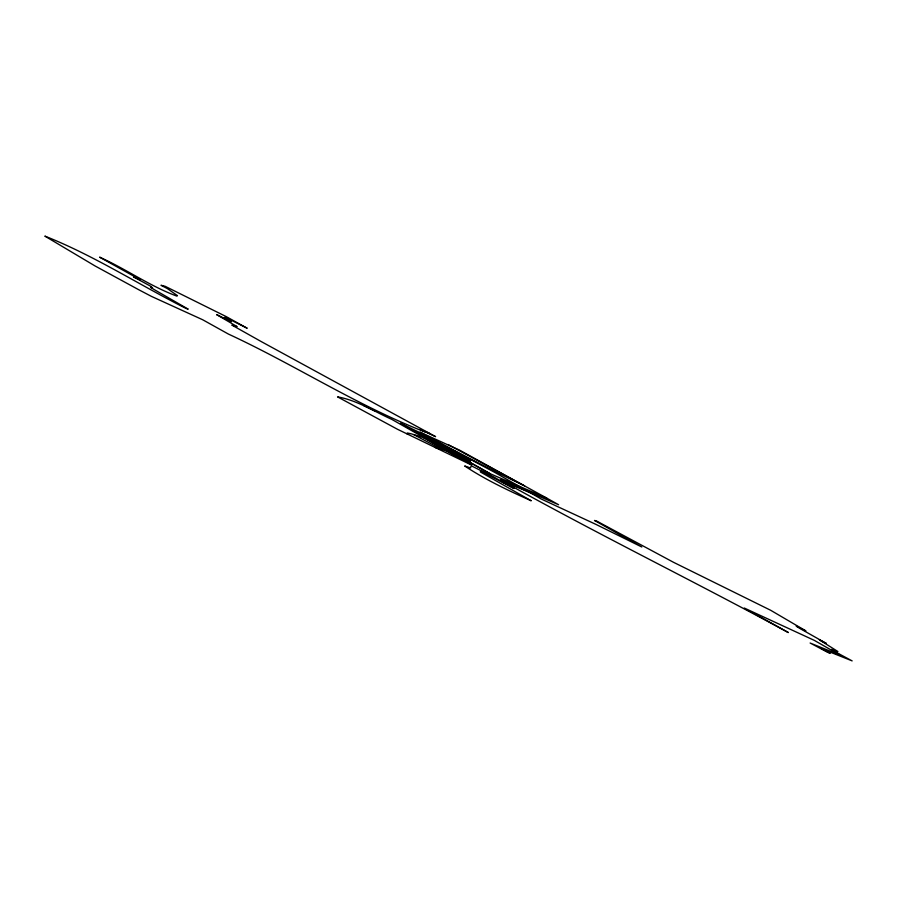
<?xml version="1.0" encoding="UTF-8"?>
<svg xmlns="http://www.w3.org/2000/svg" width="897" height="897" viewBox="0 0 897 897"><rect width="100%" height="100%" fill="white"/><g stroke="black" fill="none" stroke-linecap="round" stroke-linejoin="round"><path stroke-width="1.35" d="M480.601 470.88L480.377 471.968L531.248 500.784C508.296 490.524 485.613 479.828 464.668 465.969L470.51 467.976L471.16 465.734L494.449 477.417L514.037 488.484L480.601 470.88L486.656 473.302M406.98 433.868L407.316 432.993L411.275 433.823L424.539 437.915M431.031 438.476L426.479 438.061L400.365 423.216L420.144 432.746L470.757 459.645M447.603 447.278L426.456 438.072L490.054 473.672L546.71 498.093L558.584 504.719L500.481 479.626L502.354 480.938C596.516 533.625 693.572 581.009 788.351 632.553L744.275 608.031L814.364 640.391L840.411 655.292L810.137 643.026L827.561 652.242L830.23 653.308L821.63 648.71L852.15 660.898L832.595 650.392L831.407 649.372L837.888 651.525L819.365 639.83L826.316 643.441L800.931 629.055L796.2 626.117L805.887 630.916L770.68 610.285L673.602 562.341L596.46 520.955L594.509 520.462L641.803 546.991L595.832 524.341L541.138 498.967L494.337 472.17L471.06 459.735L467.909 458.827L470.286 461.249L467.909 458.827M448.253 451.314L435.236 447.513M467.561 461.282L470.219 461.26L450.855 450.967L449.834 451.269M533.289 494.023L501.939 480.646M436.043 443.028L448.769 448.186L447.211 447.838M442.782 446.605L444.374 447.054M444.419 447.468L446.19 447.973L435.718 442.86L463.592 457.616L465.352 458.109L454.902 452.581L470.667 459.6L461.955 454.981L458.412 453.994M454.88 453.007L456.64 453.501M456.719 453.983L458.322 454.431M461.148 455.216L462.751 455.665M461.854 456.696L468.178 458.468M430.168 433.688L419.942 429.349L435.594 436.648L261.24 341.578L231.852 325.084L237.122 326.631L216.603 314.6L231.37 321.72L224.923 317.224L227.165 318.155L247.202 328.257L226.179 316.585L165.093 286.278L160.989 285.268L167.414 288.621L177.483 295.674L176.832 296.1C149.698 286.053 125.939 268.965 99.612 257.159L140.302 279.797L133.586 276.96L150.449 286.109L152.479 287.769L150.573 287.332L154.699 289.877L188.213 309.151L186.071 308.467C138.856 284.674 94.129 255.544 44.85 236.102L95.104 265.983L138.53 289.619L151.38 296.358L202.711 319.769L228.387 334.054C294.732 364.754 356.389 405.253 424.774 431.894M490.054 473.672L426.467 438.061L470.286 461.249M546.71 498.093L459.656 450.193L419.931 432.141C454.129 450.417 488.192 468.57 523.231 485.176L524.644 485.86M445.159 450.103L463.502 459.926M447.951 447.827L469.781 459.354M460.183 454.487L468.896 459.107M459.298 454.241L468.01 458.86M436.592 443.107L445.304 447.715M455.766 453.254L464.467 457.862M413.943 434.731L440.752 448.892M448.029 444.52L523.231 485.176M401.105 423.552L426.624 437.983M423.462 437.601L470.398 464.489L397.472 429.271L337.564 396.878C356.984 400.241 373.971 411.364 391.742 419.359L472.024 464.747L468.301 462.639L469.277 463.491M440.135 444.093L439.25 443.847L448.848 448.713L440.135 444.093M375.495 411.174L363.834 405.489L375.495 411.174"/></g></svg>
